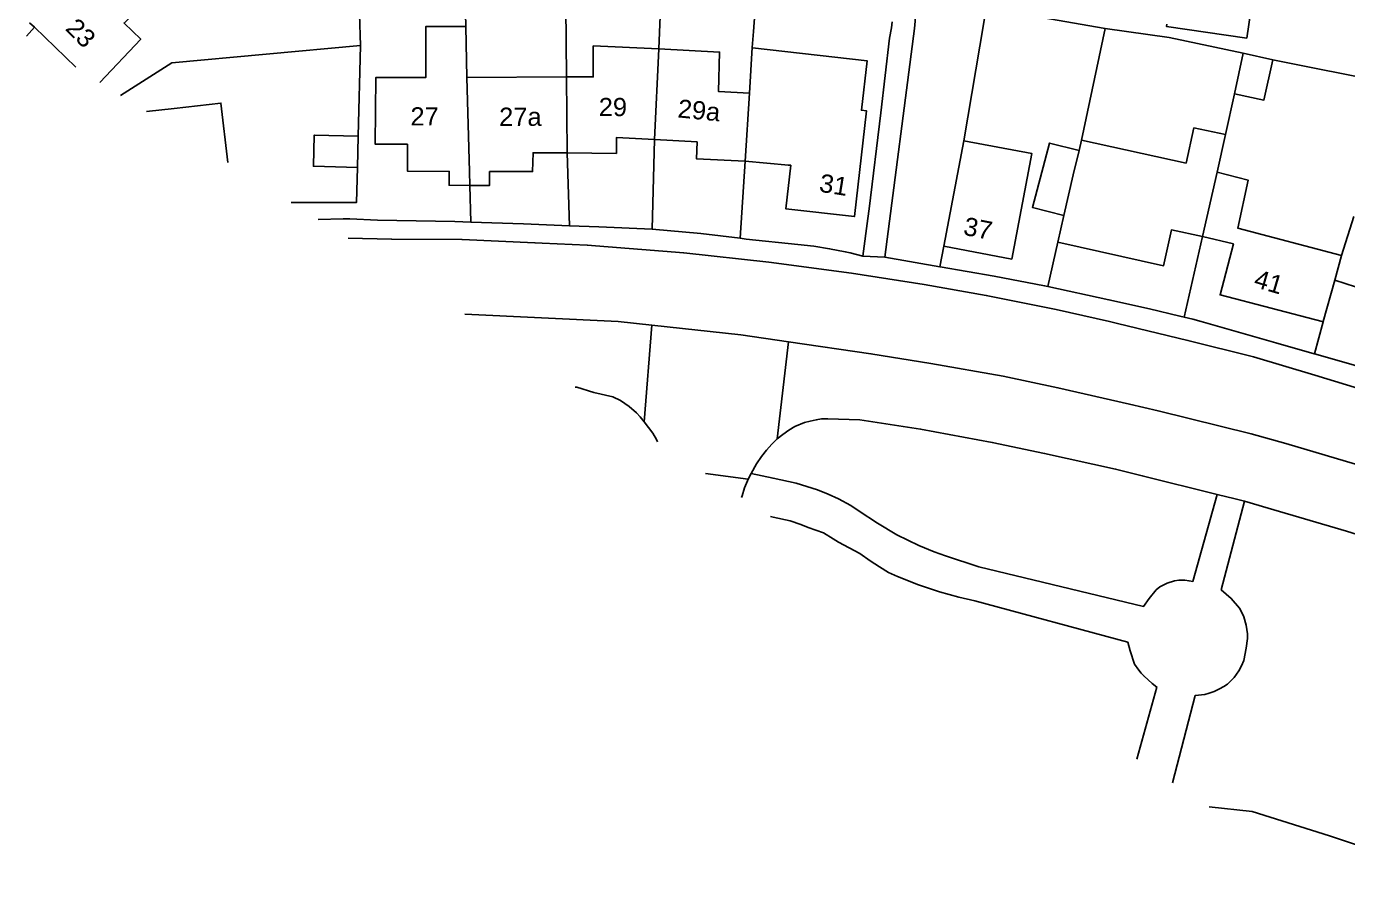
# Model space of a CAD drawing. Header units: millimetres. Extents: x 111502 to 977541, y 8702 to 1044108.
# Drawn here: x 974031.7 to 974140.5, y 476911.3 to 476982.9 of the extents above; entities that cross this region are included whole.
import ezdxf

# ---------------------------------------------------------------- set-up
doc = ezdxf.new("R2010")
doc.units = ezdxf.units.MM
doc.header["$LTSCALE"] = 0.25
doc.layers.add('X HVSS Site Background', color=8, linetype='Continuous')
doc.styles.add('OS Master Map$1$Standard', font='txt')

# ---------------------------------------------------------------- blocks, each defined once
blk = doc.blocks.new('OS MAP')
at = {"layer": 'X HVSS Site Background', "flags": 128}
for points in [[(487883.86, 241517.2), (487884.6, 241523.35), (487884.6, 241523.35), (487884.75, 241524.2), (487884.75, 241524.2), (487884.8, 241524.7)], [(487873.28, 241522.56), (487873.38, 241523.88), (487873.38, 241523.88), (487874.45, 241538.45)], [(487858, 241520.15), (487857.85, 241534.65)], [(487849.7, 241524.29), (487849.5, 241532.7)], [(487907.86, 241527.22), (487908.7, 241532.6), (487908.7, 241532.6), (487915.2, 241531.6), (487915.2, 241531.6), (487914, 241523.35), (487914, 241523.35), (487907.4, 241524.3), (487907.4, 241524.3), (487907.43, 241524.49)], [(487865.6, 241522.45), (487865.97, 241531.87)], [(487822.1, 241530.6), (487824.84, 241527.96), (487824.84, 241527.96), (487821.58, 241524.58), (487821.58, 241524.58), (487822.95, 241523.25), (487822.95, 241523.25), (487819.58, 241519.7)], [(487840.8, 241530.5), (487841.05, 241522.75)], [(487886.17, 241527.84), (487886.2, 241527.75), (487886.2, 241527.75), (487886.4, 241527.15), (487886.4, 241527.15), (487886.6, 241526.25), (487886.6, 241526.25), (487886.7, 241525.25), (487886.7, 241525.25), (487886.7, 241524.75), (487886.7, 241524.75), (487886.65, 241524.15), (487886.65, 241524.15), (487884.2, 241505.3)], [(487902.35, 241524.15), (487892.55, 241525.85), (487892.55, 241525.85), (487892.34, 241524.62), (487892.34, 241524.62), (487890.7, 241514.9)], [(487814.2, 241524.25), (487813.8, 241524.6)], [(487813.54, 241523.5), (487814.2, 241524.25)], [(487817.61, 241520.94), (487814.2, 241524.25)], [(487850.03, 241511.21), (487848.33, 241511.23), (487848.33, 241511.23), (487848.34, 241512.37), (487848.34, 241512.37), (487844.9, 241512.4), (487844.9, 241512.4), (487844.9, 241514.6), (487844.9, 241514.6), (487842.25, 241514.6), (487842.25, 241514.6), (487842.3, 241520.1), (487842.3, 241520.1), (487846.41, 241520.1), (487846.41, 241520.1), (487846.41, 241524.29), (487846.41, 241524.29), (487849.7, 241524.29)], [(487849.7, 241524.29), (487849.8, 241520.1)], [(487902.35, 241524.15), (487900.4, 241514.95)], [(487913.7, 241522.1), (487907.6, 241523.4), (487907.6, 241523.4), (487902.35, 241524.15)], [(487841.05, 241522.75), (487825.5, 241521.3)], [(487841.05, 241522.75), (487840.85, 241515.26)], [(487858, 241520.15), (487860.2, 241520.15), (487860.2, 241520.15), (487860.2, 241522.7), (487860.2, 241522.7), (487865.6, 241522.45)], [(487865.25, 241515), (487865.6, 241522.45)], [(487865.6, 241522.45), (487870.6, 241522.2), (487870.6, 241522.2), (487870.5, 241518.95), (487870.5, 241518.95), (487873.05, 241518.8)], [(487873.28, 241522.56), (487873.32, 241522.55), (487873.32, 241522.55), (487882.74, 241521.48), (487882.74, 241521.48), (487882.28, 241517.4), (487882.28, 241517.4), (487882.7, 241517.35), (487882.7, 241517.35), (487881.7, 241508.65), (487881.7, 241508.65), (487876.05, 241509.3), (487876.05, 241509.3), (487876.46, 241512.87), (487876.46, 241512.87), (487876.27, 241512.88), (487876.27, 241512.88), (487872.7, 241513.2)], [(487873.05, 241518.8), (487873.28, 241522.56)], [(487825.5, 241521.3), (487821.29, 241518.62)], [(487913.7, 241522.1), (487912.98, 241518.77)], [(487912.98, 241518.77), (487915.41, 241518.24), (487915.41, 241518.24), (487916.13, 241521.57)], [(487916.13, 241521.57), (487913.7, 241522.1)], [(487925.65, 241519.65), (487916.13, 241521.57)], [(487849.8, 241520.1), (487858, 241520.15)], [(487850.03, 241511.21), (487850, 241512.35), (487850, 241512.35), (487849.8, 241520.1)], [(487858.05, 241513.9), (487858, 241520.15)], [(487830.11, 241513.09), (487829.55, 241518), (487829.55, 241518), (487825.7, 241517.55), (487825.7, 241517.55), (487823.41, 241517.29)], [(487873.05, 241518.8), (487872.7, 241513.2)], [(487912.98, 241518.77), (487912.25, 241515.4)], [(487882.79, 241508.48), (487882.9, 241509.3), (487882.9, 241509.3), (487883.86, 241517.2)], [(487900.4, 241514.95), (487909, 241513.05), (487909, 241513.05), (487909.65, 241515.95), (487909.65, 241515.95), (487912.25, 241515.4)], [(487840.85, 241515.26), (487837.23, 241515.36), (487837.23, 241515.36), (487837.16, 241512.8), (487837.16, 241512.8), (487840.78, 241512.7)], [(487840.78, 241512.7), (487840.85, 241515.26)], [(487865.25, 241515), (487862.1, 241515.15), (487862.1, 241515.15), (487862.1, 241513.85), (487862.1, 241513.85), (487858.05, 241513.9)], [(487865.25, 241515), (487865.05, 241507.6)], [(487872.7, 241513.2), (487868.7, 241513.4), (487868.7, 241513.4), (487868.75, 241514.8), (487868.75, 241514.8), (487865.25, 241515)], [(487889.05, 241506.2), (487890.7, 241514.9)], [(487890.7, 241514.9), (487896.3, 241513.85), (487896.3, 241513.85), (487894.65, 241505.15), (487894.65, 241505.15), (487889.05, 241506.2)], [(487900.2, 241514.1), (487897.75, 241514.7), (487897.75, 241514.7), (487896.35, 241509.4), (487896.35, 241509.4), (487898.95, 241508.75)], [(487900.2, 241514.1), (487900.4, 241514.95)], [(487912.25, 241515.4), (487911.55, 241512.3)], [(487858.05, 241513.9), (487855.25, 241513.9), (487855.25, 241513.9), (487855.2, 241512.35), (487855.2, 241512.35), (487851.66, 241512.35), (487851.66, 241512.35), (487851.65, 241511.2), (487851.65, 241511.2), (487850.03, 241511.21)], [(487858.05, 241513.9), (487858.25, 241507.9)], [(487898.95, 241508.75), (487899.7, 241512.1), (487899.7, 241512.1), (487900.2, 241514.1)], [(487840.78, 241512.7), (487840.7, 241509.8), (487840.7, 241509.8), (487835.33, 241509.8)], [(487872.3, 241506.86), (487872.7, 241513.2)], [(487911.55, 241512.3), (487910.35, 241507)], [(487921.8, 241505.45), (487913.25, 241507.7), (487913.25, 241507.7), (487914.1, 241511.65), (487914.1, 241511.65), (487911.55, 241512.3)], [(487850.03, 241511.21), (487850.11, 241508.2)], [(487837.56, 241508.4), (487839.6, 241508.45), (487839.6, 241508.45), (487840.15, 241508.45), (487840.15, 241508.45), (487842.45, 241508.35), (487842.45, 241508.35), (487848.8, 241508.25), (487848.8, 241508.25), (487850.11, 241508.2)], [(487850.11, 241508.2), (487854.45, 241508.05), (487854.45, 241508.05), (487858.25, 241507.9)], [(487882.4, 241505.4), (487882.79, 241508.48)], [(487898.95, 241508.75), (487898.45, 241506.55)], [(487921.8, 241505.45), (487922.8, 241508.65)], [(487858.25, 241507.9), (487860.65, 241507.8), (487860.65, 241507.8), (487865.05, 241507.6)], [(487865.05, 241507.6), (487869.05, 241507.25), (487869.05, 241507.25), (487872.3, 241506.86)], [(487898.45, 241506.55), (487907.15, 241504.6), (487907.15, 241504.6), (487907.8, 241507.55), (487907.8, 241507.55), (487910.35, 241507)], [(487910.35, 241507), (487908.85, 241500.37)], [(487910.35, 241507), (487912.9, 241506.4), (487912.9, 241506.4), (487911.8, 241502.2), (487911.8, 241502.2), (487920.2, 241500), (487920.2, 241500), (487920.29, 241499.97)], [(487925.45, 241493.8), (487919.6, 241495.6), (487919.6, 241495.6), (487914.55, 241497.1), (487914.55, 241497.1), (487909.15, 241498.45), (487909.15, 241498.45), (487903.35, 241499.85), (487903.35, 241499.85), (487902.7, 241500), (487902.7, 241500), (487898.3, 241501), (487898.3, 241501), (487892.55, 241502.15), (487892.55, 241502.15), (487887.45, 241503.05), (487887.45, 241503.05), (487881.45, 241504), (487881.45, 241504), (487874.65, 241504.9), (487874.65, 241504.9), (487867.65, 241505.65), (487867.65, 241505.65), (487859.7, 241506.3), (487859.7, 241506.3), (487856, 241506.45), (487856, 241506.45), (487855.4, 241506.5), (487855.4, 241506.5), (487849.4, 241506.75), (487849.4, 241506.75), (487843.6, 241506.8), (487843.6, 241506.8), (487840.01, 241506.86)], [(487872.3, 241506.86), (487872.8, 241506.8), (487872.8, 241506.8), (487877.05, 241506.35), (487877.05, 241506.35), (487878.35, 241506.2), (487878.35, 241506.2), (487879.65, 241506), (487879.65, 241506), (487880.95, 241505.75), (487880.95, 241505.75), (487881.36, 241505.65), (487881.36, 241505.65), (487882.4, 241505.4)], [(487889.05, 241506.2), (487888.73, 241504.5)], [(487897.62, 241502.89), (487898.45, 241506.55)], [(487882.4, 241505.4), (487884.2, 241505.3)], [(487884.2, 241505.3), (487888.73, 241504.5)], [(487921.25, 241503.4), (487921.8, 241505.45)], [(487888.73, 241504.5), (487888.75, 241504.5), (487888.75, 241504.5), (487893.2, 241503.75), (487893.2, 241503.75), (487897.35, 241502.95), (487897.35, 241502.95), (487897.62, 241502.89)], [(487897.62, 241502.89), (487902.65, 241501.8), (487902.65, 241501.8), (487906, 241501.05), (487906, 241501.05), (487908.5, 241500.45), (487908.5, 241500.45), (487908.85, 241500.37)], [(487920.29, 241499.97), (487920.3, 241500), (487920.3, 241500), (487921.25, 241503.4)], [(487921.25, 241503.4), (487923.8, 241502.6), (487923.8, 241502.6), (487923.15, 241500.6), (487923.15, 241500.6), (487924.9, 241500), (487924.9, 241500), (487928.55, 241498.8)], [(487849.62, 241500.61), (487862.25, 241500), (487862.25, 241500), (487865.03, 241499.7)], [(487864.4, 241491.75), (487865.03, 241499.7)], [(487865.03, 241499.7), (487872.35, 241498.9), (487872.35, 241498.9), (487876.28, 241498.33)], [(487908.85, 241500.37), (487909.55, 241500.2), (487909.55, 241500.2), (487910.25, 241500), (487910.25, 241500), (487916.4, 241498.25), (487916.4, 241498.25), (487919.55, 241497.35), (487919.55, 241497.35), (487919.56, 241497.35)], [(487919.56, 241497.35), (487920.29, 241499.97)], [(487875.35, 241490.35), (487876.28, 241498.33)], [(487923.7, 241488.05), (487917.2, 241489.95), (487917.2, 241489.95), (487914.35, 241490.75), (487914.35, 241490.75), (487906.7, 241492.65), (487906.7, 241492.65), (487904.35, 241493.2), (487904.35, 241493.2), (487898.45, 241494.55), (487898.45, 241494.55), (487893.95, 241495.5), (487893.95, 241495.5), (487888, 241496.55), (487888, 241496.55), (487883.05, 241497.35), (487883.05, 241497.35), (487876.28, 241498.33)], [(487927.26, 241494.92), (487922.75, 241496.45), (487922.75, 241496.45), (487919.56, 241497.35)], [(487864.4, 241491.75), (487864.05, 241492.15), (487864.05, 241492.15), (487863.75, 241492.5), (487863.75, 241492.5), (487863.15, 241493), (487863.15, 241493), (487862.45, 241493.5), (487862.45, 241493.5), (487861.8, 241493.8), (487861.8, 241493.8), (487860.25, 241494.15), (487860.25, 241494.15), (487858.85, 241494.6), (487858.85, 241494.6), (487858.7, 241494.6)], [(487865.49, 241490.1), (487865.4, 241490.3), (487865.4, 241490.3), (487865.1, 241490.8), (487865.1, 241490.8), (487864.4, 241491.75)], [(487911.55, 241485.75), (487905.4, 241487.3), (487905.4, 241487.3), (487903.2, 241487.85), (487903.2, 241487.85), (487897.35, 241489.15), (487897.35, 241489.15), (487893.05, 241490.05), (487893.05, 241490.05), (487887.15, 241491.15), (487887.15, 241491.15), (487882.15, 241491.9), (487882.15, 241491.9), (487879.5, 241492), (487879.5, 241492), (487879, 241492), (487879, 241492), (487878.55, 241491.9), (487878.55, 241491.9), (487878.05, 241491.8), (487878.05, 241491.8), (487877.6, 241491.7), (487877.6, 241491.7), (487876.8, 241491.35), (487876.8, 241491.35), (487876.3, 241491.05), (487876.3, 241491.05), (487875.8, 241490.7), (487875.8, 241490.7), (487875.35, 241490.35)], [(487875.35, 241490.35), (487874.9, 241489.9), (487874.9, 241489.9), (487874.45, 241489.4), (487874.45, 241489.4), (487874.05, 241488.9), (487874.05, 241488.9), (487873.65, 241488.3), (487873.65, 241488.3), (487873.2, 241487.5)], [(487869.44, 241487.49), (487872.96, 241487.03)], [(487873.2, 241487.5), (487872.96, 241487.03)], [(487911.55, 241485.75), (487909.55, 241478.6), (487909.55, 241478.6), (487909.25, 241478.65), (487909.25, 241478.65), (487908.9, 241478.7), (487908.9, 241478.7), (487908.4, 241478.7), (487908.4, 241478.7), (487908.05, 241478.65), (487908.05, 241478.65), (487907.45, 241478.45), (487907.45, 241478.45), (487906.85, 241478.15), (487906.85, 241478.15), (487906.55, 241477.9), (487906.55, 241477.9), (487905.95, 241477.2), (487905.95, 241477.2), (487905.5, 241476.55), (487905.5, 241476.55), (487891.95, 241479.8), (487891.95, 241479.8), (487889.2, 241480.7), (487889.2, 241480.7), (487888.25, 241481.05), (487888.25, 241481.05), (487887, 241481.55), (487887, 241481.55), (487885.2, 241482.45), (487885.2, 241482.45), (487883.6, 241483.4), (487883.6, 241483.4), (487882.1, 241484.4), (487882.1, 241484.4), (487881.4, 241484.85), (487881.4, 241484.85), (487880.4, 241485.4), (487880.4, 241485.4), (487879.55, 241485.8), (487879.55, 241485.8), (487878.65, 241486.15), (487878.65, 241486.15), (487876.9, 241486.7), (487876.9, 241486.7), (487875, 241487.1), (487875, 241487.1), (487873.2, 241487.5)], [(487872.96, 241487.03), (487872.9, 241486.9), (487872.9, 241486.9), (487872.65, 241486.3), (487872.65, 241486.3), (487872.45, 241485.65), (487872.45, 241485.65), (487872.41, 241485.52)], [(487913.8, 241485.2), (487913.05, 241485.4), (487913.05, 241485.4), (487911.55, 241485.75)], [(487907.88, 241462.03), (487909.75, 241469.2), (487909.75, 241469.2), (487910.55, 241469.3), (487910.55, 241469.3), (487910.9, 241469.4), (487910.9, 241469.4), (487911.3, 241469.55), (487911.3, 241469.55), (487911.75, 241469.75), (487911.75, 241469.75), (487912.1, 241469.95), (487912.1, 241469.95), (487912.4, 241470.15), (487912.4, 241470.15), (487912.95, 241470.7), (487912.95, 241470.7), (487913.35, 241471.25), (487913.35, 241471.25), (487913.55, 241471.65), (487913.55, 241471.65), (487913.75, 241472.1), (487913.75, 241472.1), (487913.95, 241473.1), (487913.95, 241473.1), (487914.05, 241473.9), (487914.05, 241473.9), (487914.05, 241474.3), (487914.05, 241474.3), (487913.95, 241475), (487913.95, 241475), (487913.75, 241475.7), (487913.75, 241475.7), (487913.6, 241476.05), (487913.6, 241476.05), (487913.4, 241476.4), (487913.4, 241476.4), (487912.7, 241477.2), (487912.7, 241477.2), (487911.9, 241477.9), (487911.9, 241477.9), (487913.8, 241485.2)], [(487913.8, 241485.2), (487915.75, 241484.65), (487915.75, 241484.65), (487922.2, 241482.75), (487922.2, 241482.75), (487926.15, 241481.5)], [(487904.95, 241463.97), (487906.6, 241469.9), (487906.6, 241469.9), (487906.2, 241470.2), (487906.2, 241470.2), (487905.55, 241470.8), (487905.55, 241470.8), (487905.3, 241471.05), (487905.3, 241471.05), (487905.1, 241471.3), (487905.1, 241471.3), (487904.75, 241471.8), (487904.75, 241471.8), (487904.4, 241472.9), (487904.4, 241472.9), (487904.2, 241473.6), (487904.2, 241473.6), (487891.6, 241477), (487891.6, 241477), (487890.3, 241477.3), (487890.3, 241477.3), (487888.7, 241477.75), (487888.7, 241477.75), (487886.9, 241478.35), (487886.9, 241478.35), (487886.15, 241478.65), (487886.15, 241478.65), (487885.25, 241479), (487885.25, 241479), (487884.5, 241479.35), (487884.5, 241479.35), (487883.75, 241479.8), (487883.75, 241479.8), (487883, 241480.3), (487883, 241480.3), (487882.15, 241480.9), (487882.15, 241480.9), (487880.4, 241481.85), (487880.4, 241481.85), (487879.95, 241482.1), (487879.95, 241482.1), (487879.15, 241482.6), (487879.15, 241482.6), (487877.9, 241483.05), (487877.9, 241483.05), (487877.3, 241483.3), (487877.3, 241483.3), (487876.4, 241483.6), (487876.4, 241483.6), (487875, 241483.9), (487875, 241483.9), (487874.8, 241483.94)], [(487939.55, 241453.23), (487939.25, 241453.1), (487939.25, 241453.1), (487939.1, 241453.05), (487939.1, 241453.05), (487937.95, 241452.8), (487937.95, 241452.8), (487936.8, 241452.65), (487936.8, 241452.65), (487935.6, 241452.7), (487935.6, 241452.7), (487934.4, 241452.85), (487934.4, 241452.85), (487933.3, 241453.2), (487933.3, 241453.2), (487929.65, 241454.6), (487929.65, 241454.6), (487923.35, 241456.8), (487923.35, 241456.8), (487920.8, 241457.65), (487920.8, 241457.65), (487914.45, 241459.65), (487914.45, 241459.65), (487910.9, 241460.03)]]:
    blk.add_lwpolyline(points, dxfattribs=at)
at = {"layer": 'X HVSS Site Background', "char_height": 1.5, "attachment_point": 7, "style": 'OS Master Map$1$Standard'}
for s, insert, rotation in [('{\\farial|b0|i0|c0|p34;23}', (487816.65, 241524.05), 315.1), ('{\\farial|b0|i0|c0|p34;29a}', (487867.1, 241516.8), 354.5), ('{\\farial|b0|i0|c0|p34;31}', (487878.73, 241510.69), 350.9), ('{\\farial|b0|i0|c0|p34;37}', (487890.59, 241507.14), 349.1), ('{\\farial|b0|i0|c0|p34;41}', (487914.49, 241502.88), 343.7)]:
    blk.add_mtext(s, dxfattribs=dict(at, insert=insert, rotation=rotation))
for s, insert in [('{\\farial|b0|i0|c0|p34;29}', (487860.65, 241516.9)), ('{\\farial|b0|i0|c0|p34;27}', (487845.15, 241516.15)), ('{\\farial|b0|i0|c0|p34;27a}', (487852.45, 241516.1))]:
    blk.add_mtext(s, dxfattribs=dict(at, insert=insert))

msp = doc.modelspace()

# ---------------------------------------------------------------- block references
at = {"lineweight": 0}
msp.add_blockref('OS MAP', (486218.2, 235458.61), dxfattribs=at)

doc.saveas('drawing.dxf')
